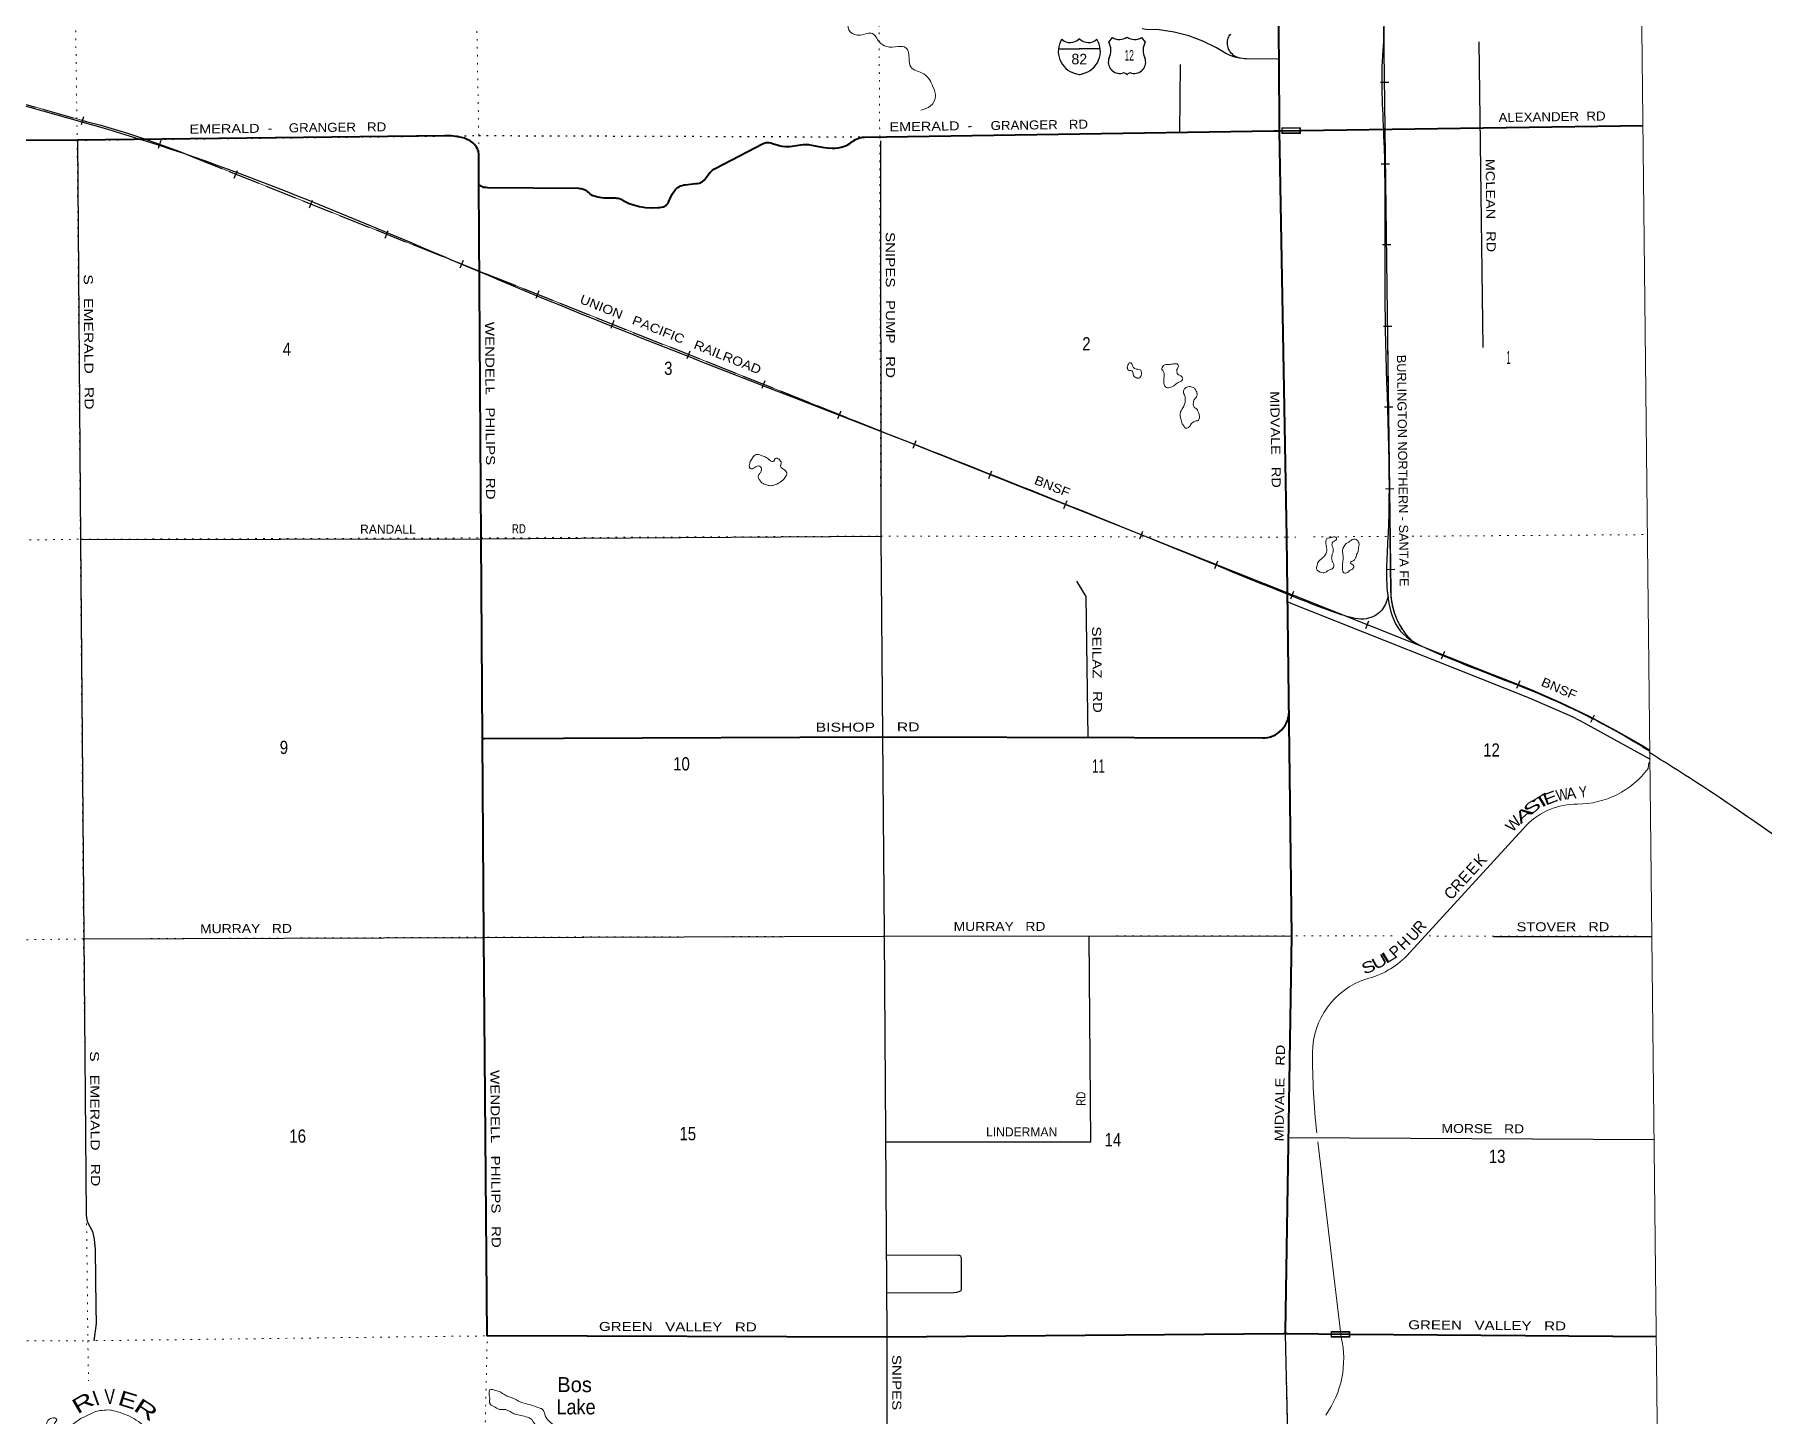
# Model space of a CAD drawing. Header units: feet. Extents: x -2 to 285336, y -549186 to -364975.
# Drawn here: x 232087 to 255052, y -454369 to -436018 of the extents above; entities that cross this region are included whole.
import ezdxf
from ezdxf.enums import TextEntityAlignment as Align

# ---------------------------------------------------------------- set-up
doc = ezdxf.new("R2010")
doc.units = ezdxf.units.FT
doc.header["$LTSCALE"] = 70
doc.linetypes.add('DOTTED', pattern=[1.5, 0.3, -1.2])
doc.linetypes.add('LONG_DASHED', pattern=[7.5, 6, -1.5])
for name, color, linetype, lineweight in [('15', 7, 'Continuous', 25), ('16', 7, 'Continuous', 25), ('19', 7, 'Continuous', 25), ('26', 7, 'Continuous', 40), ('27', 7, 'Continuous', 13), ('29', 7, 'Continuous', 25), ('34', 7, 'Continuous', 25), ('39', 7, 'Continuous', 13), ('4', 7, 'Continuous', 13), ('41', 7, 'Continuous', 13), ('6', 7, 'DOTTED', 25), ('61', 7, 'Continuous', 13), ('63', 7, 'Continuous', 25), ('7', 7, 'DOTTED', 13)]:
    doc.layers.add(name, color=color, linetype=linetype, lineweight=lineweight)
doc.layers.add('30', color=7, linetype='Continuous')

msp = doc.modelspace()

# ---------------------------------------------------------------- linework, layer by layer
at = {"layer": '15'}
for p, q in [((245961.76, -436074.07), (245964.66, -436071.16)), ((245967.83, -436073.54), (245964.4, -436071.16)), ((245689.05, -436205.54), (245965.46, -436205.54)), ((245965.46, -436551.12), (245901.57, -436533.16)), ((245964.93, -436551.38), (246028.56, -436532.64))]:
    msp.add_line(p, q, dxfattribs=at)
msp.add_lwpolyline([(246240.82, -436205.54), (245964.93, -436205.54), (245965.46, -436205.54)], dxfattribs=at)
for centre, radius, start, end in [((245991.68, -436240.64), 306.13, 148.44434, 254.43375), ((245843.08, -435958.04), 165.66, 227.34235, 315.81173), ((246086.77, -435958.04), 165.66, 224.18821, 312.69405), ((245938.17, -436240.64), 306.13, 283.08085, 31.6249)]:
    msp.add_arc(centre, radius, start, end, dxfattribs=at)
at = {"layer": '16'}
for p, q in [((246354.96, -436117.63), (246406.27, -436058.87)), ((246598.03, -436052.9), (246597.75, -436053.1)), ((246790.12, -436058.78), (246841.51, -436117.63))]:
    msp.add_line(p, q, dxfattribs=at)
for centre, radius, start, end in [((246497.35, -435901.21), 182.07, 239.97227, 303.45418), ((246699.13, -435901.71), 181.52, 236.33975, 300.08743), ((246699.12, -435901.21), 182.07, 236.54582, 236.59441), ((246501.17, -436383.16), 151.42, 159.09177, 283.81923), ((246161.98, -436228.26), 222.05, 332.97043, 29.75871), ((246695.29, -436383.16), 151.42, 256.18077, 20.90823), ((247034.48, -436228.26), 222.05, 150.24129, 207.02957)]:
    msp.add_arc(centre, radius, start, end, dxfattribs=at)
for centre, major_axis, start_param, end_param in [((246556.51, -436581.98), (-19.56, 51.67), 4.95877769, 6.28318531), ((246639.96, -436581.98), (19.56, 51.67), 0, 1.32637542)]:
    msp.add_ellipse(centre, major_axis=major_axis, ratio=0.929097, start_param=start_param, end_param=end_param, dxfattribs=at)
at = {"layer": '19'}
for points in [[(248102.47, -436332.74), (248093.98, -436331.69), (248030.73, -436317.01), (247969.36, -436295.81), (247910.54, -436268.31), (247854.92, -436234.81), (247785.87, -436194.11), (247605.76, -436105.05), (247417.34, -436035.29), (247222.66, -435985.62), (247023.85, -435956.57), (246848.09, -435949.47), (246798.09, -435942.89)], [(248102.47, -436332.74), (248090.75, -436329.53), (248070.22, -436323.71), (248050.41, -436315.78), (248031.54, -436305.82), (248013.81, -436293.94), (247997.42, -436280.28), (247982.55, -436264.97), (247969.36, -436248.19), (247957.99, -436230.13), (247948.58, -436210.98), (247941.22, -436190.95), (247935.99, -436170.26), (247932.96, -436149.14), (247932.15, -436127.81), (247933.57, -436106.52), (247937.21, -436085.49), (247943.03, -436064.96), (247949.12, -436050.33), (247956.7, -436036.41), (247965.69, -436023.36), (247976, -436011.33)], [(248619.07, -436347.19), (248596.54, -436346.87), (248180.45, -436340.84), (248158.42, -436339.67), (248102.47, -436332.74)]]:
    msp.add_lwpolyline(points, dxfattribs=at)
at = {"layer": '26'}
for p, q in [((248905.96, -437293.84), (253453.1, -437224.29)), ((237989.72, -438010.74), (237989.11, -438010.22)), ((253630.26, -453322.31), (249560.16, -453291.25))]:
    msp.add_line(p, q, dxfattribs=at)
for points in [[(248619.07, -436347.19), (248617.08, -436076.12), (248613.44, -435772.75)], [(248626.11, -437298.13), (248626.03, -437293.64), (248619.07, -436347.19)], [(237989.72, -438010.74), (237987.24, -437612.8), (237986.33, -437601.01), (237982.77, -437578.38), (237976.86, -437556.26), (237968.67, -437534.87), (237958.3, -437514.45), (237945.84, -437495.23), (237931.44, -437477.42), (237915.26, -437461.21), (237906.67, -437454.5), (237872.09, -437431.03), (237835.24, -437411.29), (237796.54, -437395.52), (237756.4, -437383.88), (237710.06, -437374.88), (237622.78, -437365.14), (237534.96, -437364.57), (232653.11, -437421.34), (227326.42, -437424.33)], [(237989.72, -438010.74), (237998.27, -438018.01), (238010.39, -438026.47), (238023.33, -438033.62), (238036.94, -438039.38), (238051.08, -438043.69), (238055.32, -438044.51), (238080.4, -438047.77), (238105.32, -438048.04), (239311.06, -438061.25), (239328.49, -438061.88), (239345.75, -438064.33), (239362.67, -438068.58), (239379.05, -438074.57), (239394.71, -438082.24), (239409.48, -438091.5), (239421.2, -438100.54), (239456.19, -438129.2), (239466.14, -438137.78), (239476.94, -438145.28), (239488.46, -438151.61), (239500.58, -438156.7), (239505.72, -438158.42), (239567.78, -438172.83), (239592.93, -438178.67), (239617.78, -438182.8), (239623.65, -438183.78), (239648.46, -438185.65), (239673.65, -438186.24), (239799.2, -438189.21), (239819.22, -438190.13), (239839.03, -438193.15), (239858.41, -438198.22), (239877.17, -438205.29), (239895.07, -438214.28), (239907, -438221.66), (239987, -438261.26), (240041.12, -438282.45), (240120.99, -438304.16), (240202.7, -438317.4), (240285.34, -438322.03), (240368.01, -438317.99), (240391.69, -438314.84), (240416.59, -438311.53), (240441.69, -438305.71), (240449.66, -438302.71), (240460.18, -438297.42), (240470.08, -438291.06), (240479.27, -438283.71), (240487.64, -438275.43), (240495.09, -438266.33), (240501.56, -438256.49), (240506.96, -438246.04), (240524.61, -438204.31), (240558.12, -438140.79), (240598.09, -438081.13), (240613.69, -438065.53), (240630.83, -438051.65), (240649.33, -438039.64), (240668.98, -438029.62), (240689.57, -438021.72), (240710.88, -438016.01), (240727.3, -438013.2), (240864.31, -437998.92), (240889.53, -437996.29), (240914.31, -437992.59), (240919.92, -437991.33), (240933.56, -437986.7), (240946.65, -437980.67), (240956.15, -437975.01), (240981.11, -437954.95), (241000.2, -437929.9), (241058.88, -437852.88), (241064.02, -437846.49), (241077.78, -437831.74), (241093.02, -437818.51), (241109.55, -437806.94), (241127.2, -437797.17), (241763.8, -437467.7), (241777.03, -437461.84), (241790.8, -437457.39), (241804.96, -437454.41), (241819.35, -437452.93), (241833.82, -437452.96), (241841.15, -437453.74), (241866.26, -437458.64), (241891.15, -437465.86), (241964.82, -437487.21), (241990.04, -437494.52), (242014.82, -437500.6)], [(242014.82, -437500.6), (242020.67, -437502.04), (242052.14, -437506.36), (242083.9, -437507.35), (242115.58, -437505.03), (242118.54, -437504.64), (242266.99, -437482.48), (242299.97, -437478.16), (242333.21, -437477.31), (242366.37, -437479.94), (242386.45, -437483.25), (242548.5, -437513.6), (242615.83, -437524.7), (242683.95, -437528.71), (242720.47, -437527.92), (242762.33, -437523.77), (242803.53, -437515.28), (242843.61, -437502.53), (242882.14, -437485.65), (242918.69, -437464.85), (242952.87, -437440.33), (242961.07, -437433.6), (242969.18, -437427.47), (242990.35, -437413.81), (243012.84, -437402.43), (243036.38, -437393.46), (243060.74, -437387.01), (243085.63, -437383.14), (243110.8, -437381.89), (248550.27, -437299.28), (248626.11, -437298.13)], [(248626.11, -437298.13), (248627.25, -437298.11), (248905.96, -437293.84)], [(248703.03, -453284.36), (248704.48, -453259.35), (248788.69, -447993.95), (248721.18, -442701.54), (248669.1, -439741.41), (248626.11, -437298.13)], [(238038, -445370.79), (238019.07, -442720.96), (237989.72, -438010.74)], [(238038, -445370.79), (238063.37, -445370.69), (243300.01, -445350.39), (248396.54, -445365.29), (248432.69, -445364.04), (248468.52, -445359.02), (248503.62, -445350.29), (248537.62, -445337.93), (248570.14, -445322.09), (248600.83, -445302.93), (248629.34, -445280.68), (248655.38, -445255.56), (248678.64, -445227.86), (248698.89, -445197.88), (248715.88, -445165.95), (248729.45, -445132.41), (248739.44, -445097.64), (248745.74, -445062.02), (248747.74, -445039.94)], [(248703.03, -453284.36), (248679.08, -453284.56), (243409.62, -453328.5), (238100.01, -453311.38), (238056.87, -448013.09), (238038, -445370.79)], [(249560.16, -453291.25), (248729.08, -453284.57), (248703.03, -453284.36)]]:
    msp.add_lwpolyline(points, dxfattribs=at)
at = {"layer": '29'}
for p, q in [((251270.23, -436112.38), (251323.5, -440175.4)), ((247300.78, -437318.26), (247310.83, -436414.59)), ((251468.75, -448005.96), (253571.7, -448001.93)), ((248745.84, -450673.51), (253601.4, -450699.48))]:
    msp.add_line(p, q, dxfattribs=at)
for points in [[(232656.08, -437421.31), (232696.96, -442722.7), (232740.1, -447995.24), (232770.31, -451708.37), (232785.51, -451791.18), (232857.83, -451923.65), (232880.88, -452027.44), (232893.43, -452165.2), (232902.33, -452930.39), (232903.58, -453145.09), (232872.82, -453375.17)], [(243322.69, -437430.89), (243328.74, -442682.38), (243374.17, -447983.32), (243408.24, -453307.04), (243412.76, -456013.76), (248752.11, -455978.72), (253659.75, -456001.96)], [(232697, -442727.24), (238011.63, -442718.68), (243328.74, -442681.84)], [(246083.72, -445358.53), (246057.9, -443486.88), (245930.38, -443281.83)], [(248732.09, -443557.07), (251941.04, -444830.1), (252522.31, -445084.53), (252672.18, -445164.04), (253545.8, -445647.82)], [(232740.43, -448036.13), (238056.53, -448016.28), (243378.71, -448001.49), (248788.71, -447995.83)], [(243396.86, -450731.24), (246119.29, -450730.94), (246095.06, -447998.65)], [(243401.48, -452237.71), (244354.89, -452232.14), (244384.57, -452247.3), (244393.28, -452281.87), (244395.92, -452694.82), (244389.11, -452710.72), (244364.14, -452726.62), (244334.62, -452735.71), (244300.04, -452739.96), (243404.76, -452742.59)], [(248778.02, -456461.77), (248764.35, -456012.61), (248703.03, -453284.36)]]:
    msp.add_lwpolyline(points, dxfattribs=at)
at = {"layer": '34', "lineweight": 13}
for p, q in [((229164.28, -436153.71), (232772.36, -437173.89)), ((229164.28, -436153.71), (232772.36, -437173.89)), ((234185.55, -437644.08), (251399.41, -444503.18)), ((234185.55, -437644.08), (251399.41, -444503.18))]:
    msp.add_line(p, q, dxfattribs=at)
at = {"layer": '34'}
for p, q in [((250075.51, -436654.2), (249964.91, -436655.6)), ((250086.7, -437739.93), (249976.1, -437741.34)), ((250102.94, -438812.02), (249992.34, -438813.43)), ((250114.13, -439897.76), (250003.53, -439899.16)), ((250130.37, -440969.85), (250019.77, -440971.25)), ((243721.15, -441442.5), (248808.36, -443469.57)), ((243755.88, -441515.1), (243796.82, -441412.35)), ((244763.58, -441919.44), (244804.52, -441816.69)), ((250141.57, -442055.58), (250030.96, -442056.99)), ((245760.59, -442313.91), (245801.53, -442211.15)), ((246768.29, -442718.25), (246809.23, -442615.49)), ((247765.3, -443112.71), (247806.25, -443009.96)), ((250157.81, -443127.67), (250047.21, -443129.08)), ((248773, -443517.05), (248813.95, -443414.3)), ((249770.02, -443911.52), (249810.96, -443808.76)), ((250777.72, -444315.86), (250818.66, -444213.1)), ((251776.47, -444703.94), (251818.69, -444601.71)), ((252758.87, -445154.2), (252809.74, -445055.98))]:
    msp.add_line(p, q, dxfattribs=at)
at = {"layer": '34', "lineweight": 13}
msp.add_lwpolyline([(249930.4, -429654.37), (250005.46, -435558.44), (250014.06, -436234.68), (250058.31, -439715.64), (250105.35, -443415.41)], dxfattribs=at)
msp.add_lwpolyline([(249930.4, -429654.37), (250005.46, -435558.44), (250014.06, -436234.68), (250058.31, -439715.64), (250105.35, -443415.41)], dxfattribs=at)
at = {"layer": '34'}
for points in [[(250430.81, -444120.18), (250420.41, -444111.03), (250408.21, -444100.14), (250396.19, -444088.86), (250384.45, -444077.49), (250372.91, -444065.93), (250361.45, -444054.09), (250350.36, -444042.06), (250339.38, -444029.92), (250328.67, -444017.52), (250318.06, -444004.91), (250307.81, -443992.22), (250297.75, -443979.24), (250287.88, -443966.17), (250278.2, -443952.9), (250268.89, -443939.45), (250259.68, -443925.8), (250250.74, -443912.07), (250242.09, -443898.13), (250233.71, -443884.1), (250225.53, -443869.89), (250217.53, -443855.58), (250209.9, -443841.08), (250202.46, -443826.48), (250195.3, -443811.7), (250188.33, -443796.81), (250181.74, -443781.83), (250175.33, -443766.76), (250169.19, -443751.59), (250163.34, -443736.23), (250157.78, -443720.86), (250152.4, -443705.31), (250147.4, -443689.75), (250142.58, -443674.02), (250138.13, -443658.27), (250133.88, -443642.43), (250129.92, -443626.58), (250126.22, -443610.54), (250122.91, -443594.5), (250119.77, -443578.47), (250116.92, -443562.25), (250114.36, -443546.11), (250112.07, -443529.87), (250110.16, -443513.54), (250108.44, -443497.3), (250107, -443480.97), (250105.94, -443464.54), (250105.06, -443448.2), (250104.47, -443431.86), (250104.25, -443415.43), (250057.21, -439715.66), (250012.96, -436234.7), (250008.9, -435915.71)], [(248808.36, -443469.57), (251399.8, -444502.16), (251594.1, -444573.4), (251785.7, -444648.68), (251976.09, -444727.31), (252166.79, -444808.57), (252354.79, -444893.88), (252540.46, -444982.11), (252726.45, -445072.99), (252909.73, -445167.91), (253090.69, -445265.76), (253271.55, -445367.36), (253448.99, -445471.49), (253544.14, -445529.75)]]:
    msp.add_lwpolyline(points, dxfattribs=at)
at = {"layer": '34', "lineweight": 13}
for centre, radius, start, end in [((230153.07, -447405.16), 10561.24, 67.55361, 75.64024), ((230153.07, -447405.16), 10561.24, 67.55361, 75.64024), ((251043.54, -443408.21), 938.22, 180.43929, 229.28461), ((251043.54, -443408.21), 938.22, 180.43929, 229.28461), ((247392.39, -455628.71), 11825.13, 58.69494, 70.19277), ((247392.39, -455628.71), 11825.13, 58.69494, 70.19277)]:
    msp.add_arc(centre, radius, start, end, dxfattribs=at)
at = {"layer": '34'}
for points in [[(250068.21, -443487.57), (249977.5, -443672.86), (249779.53, -443780.59), (249483.08, -443739.09), (248900.45, -443524.65), (247156.92, -442816.5), (243671.48, -441424.31), (238565.58, -439409.91), (233747.07, -437493.57), (228242.54, -435879.4), (226638.04, -435261.44), (224052.35, -434211.95), (222040.75, -432971.27), (221731.64, -432835.02)], [(248797.01, -435428.99), (249476.93, -435429.72), (249794.72, -435514.03), (249972.24, -435740.89), (249995.87, -436228.42), (250006.88, -437365.44), (250028.92, -439942.21), (250062.39, -442715.57), (250067.84, -443515.63), (250226.67, -443940.73), (250628.38, -444198.54), (252054.79, -444772.32), (253292.09, -445387.77), (253534.79, -445537.27)], [(269458.7, -453020.31), (269144.67, -453041.54), (267996.7, -453086.25), (266684.49, -452980.61), (265052.77, -452650.42), (263302.95, -452012.85), (261867.64, -451202.79), (259692.22, -449716.22), (257610.08, -448318.74), (255824.86, -447104), (254391.1, -446105.41), (253534.29, -445556.77)], [(269458.7, -453020.31), (269144.67, -453041.54), (267996.7, -453086.25), (266684.49, -452980.61), (265052.77, -452650.42), (263302.95, -452012.85), (261867.64, -451202.79), (259692.22, -449716.22), (257610.08, -448318.74), (255824.86, -447104), (254391.1, -446105.41), (253534.29, -445556.77)]]:
    msp.add_spline(points, degree=3, dxfattribs=at)
at = {"layer": '39'}
for p, q in [((253518.88, -445771.67), (253529.87, -445691.19)), ((250315.67, -448261.55), (251905.4, -446523.83)), ((249132.93, -450732.32), (249444.45, -453329.63))]:
    msp.add_line(p, q, dxfattribs=at)
for centre, radius, start, end in [((252583.52, -445080.03), 1163.3, 269.86873, 323.51957), ((252577.35, -447188.41), 945.09, 89.78804, 135.31611), ((249487.2, -447435.54), 1169.89, 284.10245, 315.08551), ((250102.87, -449557.26), 1040.98, 108.51815, 179.38173), ((259013.22, -449548.1), 9951.27, 179.98804, 186.13529)]:
    msp.add_arc(centre, radius, start, end, dxfattribs=at)
msp.add_ellipse((248182.72, -453616.82), major_axis=(279.31, 1263.62), ratio=0.999887, start_param=4.31286299, end_param=5.15368598, dxfattribs=at)
for points in [[(242989.84, -435686.44), (242946.38, -435734.24), (242890.07, -435859.62), (242921.9, -435979.77), (243056.87, -436024.16), (243216.95, -436003.9), (243306.76, -436113.22), (243405.94, -436178.2), (243558.3, -436178.14), (243660.76, -436192.83), (243702.87, -436330.94), (243724.62, -436447.21), (243900.41, -436541.29), (244021.16, -436710.49), (244053.21, -436846.72), (243988.8, -436966.17), (243857.61, -437024.33)], [(246602.13, -440443.4), (246603.09, -440451.29), (246608.59, -440465.32), (246620.99, -440483.11), (246639.03, -440482.74), (246675.55, -440504.04), (246680.17, -440534.02), (246721.19, -440579.3), (246733.85, -440583.56), (246743.35, -440584.85), (246780.98, -440561.98), (246787.64, -440495.65), (246781.3, -440479.74), (246698.61, -440455.41), (246686.34, -440443.62), (246680.16, -440435.73), (246663.27, -440393.97), (246636.9, -440378.47), (246611.46, -440409.1), (246602.13, -440443.4)], [(247154.6, -440401.66), (247084.75, -440417.18), (247067.21, -440441.61), (247061.72, -440467.81), (247074.03, -440481.59), (247089.7, -440561.5), (247098.17, -440681.68), (247108.52, -440697.51), (247136.86, -440710.95), (247192.77, -440699.75), (247230.43, -440678.89), (247277.79, -440641.78), (247319.5, -440622.85), (247333.73, -440602.52), (247337, -440596.4), (247326.32, -440564.53), (247269.43, -440527.62), (247263.14, -440513.71), (247262.97, -440505.69), (247258.48, -440481.72), (247279.58, -440435.13), (247264.73, -440395.33), (247236.59, -440391.91), (247164.62, -440401.45), (247154.6, -440401.66)], [(247369.82, -440716.83), (247363.63, -440722.22), (247348.46, -440764.66), (247365.59, -440818.46), (247371.04, -440888.56), (247369.41, -440906.64), (247325.24, -441001.85), (247309.82, -441032.26), (247304.75, -441078.51), (247313.67, -441122.45), (247333.1, -441190.24), (247357.96, -441229.84), (247372.36, -441247.59), (247416.28, -441238.64), (247451.41, -441191.76), (247461.22, -441181.53), (247502.78, -441154.57), (247544.69, -441145.67), (247554.46, -441133.43), (247550.74, -441049.26), (247535.97, -441013.45), (247527.6, -440995.58), (247507.31, -440983.98), (247482.56, -440950.4), (247479.7, -440908.33), (247498.71, -440857.78), (247522.26, -440833.22), (247527.17, -440778.95), (247506.19, -440733.26), (247477.61, -440707.78), (247451.39, -440700.31), (247445.33, -440698.43), (247393.28, -440701.54), (247369.82, -440716.83)], [(241846.71, -441669.12), (241792.93, -441630.07), (241738.42, -441611.17), (241672, -441598.53), (241634.59, -441631.41), (241586.17, -441714.67), (241580.9, -441750.89), (241585.36, -441772.86), (241605.73, -441788.48), (241669.32, -441761.06), (241699.17, -441750.4), (241729.47, -441761.8), (241740.68, -441819.73), (241729.08, -441840.04), (241703.72, -441874.67), (241706.66, -441920.75), (241733.49, -441958.3), (241737.62, -441964.23), (241796.44, -441997.08), (241844.86, -442012.11), (241904.89, -442006.83), (241960.59, -441985.6), (241990.28, -441966.91), (242059.1, -441901.27), (242077.96, -441842.7), (242034.85, -441793.46), (241998.12, -441762.14), (242005.06, -441709.84), (241996.56, -441685.95), (241951.69, -441648.78), (241923.72, -441653.39), (241914.15, -441675.66), (241912.31, -441683.72), (241898.45, -441692.04), (241851.95, -441672.95), (241846.71, -441669.12)], [(249299.1, -442705.85), (249269.09, -442708.49), (249253.22, -442716.84), (249239.89, -442751.22), (249252.17, -442861.29), (249248.86, -442895.46), (249192.34, -442974.88), (249135.33, -443030.24), (249120.41, -443084.71), (249115.09, -443118.92), (249188.26, -443167.54), (249238.27, -443162.47), (249269.88, -443139.74), (249305.7, -443126.95), (249333.43, -443110.31), (249344.47, -443061.94), (249329.71, -443026.14), (249325.54, -443018.21), (249316.66, -442976.27), (249325.61, -442923.93), (249336.86, -442885.58), (249325.45, -442817.62), (249320.99, -442795.65), (249338.21, -442755.17), (249379.76, -442728.21), (249379.27, -442704.16), (249359.02, -442694.55), (249299.1, -442705.85)], [(249511.16, -442781.54), (249460.9, -442872.86), (249465.88, -442920.9), (249462.54, -443051.36), (249466.59, -443151.56), (249470.85, -443163.51), (249491.17, -443177.12), (249513.13, -443172.65), (249564.53, -443137.46), (249604.08, -443110.56), (249609.56, -443084.36), (249578.85, -443052.91), (249564.57, -443041.18), (249568.34, -443029.07), (249613.94, -443004.03), (249635.32, -442971.49), (249639.21, -442965.39), (249652.25, -442916.97), (249665.99, -442902.64), (249669.3, -442868.48), (249681.93, -442800), (249671.06, -442758.12), (249652.57, -442736.43), (249606.2, -442723.37), (249574.46, -442740.09), (249511.16, -442781.54)], [(238131.75, -454027.35), (238124.93, -454085.65), (238132.38, -454155.7), (238128.95, -454183.86), (238139.62, -454215.72), (238204.69, -454260.48), (238285.5, -454290.86), (238313.51, -454288.26), (238432.67, -454331.88), (238459.01, -454345.36), (238567.83, -454373.15), (238654.56, -454399.39), (238664.99, -454403.27), (238691.16, -454424.7), (238765.64, -454537.46), (238769.77, -454543.38), (238864.32, -454657.72), (238921.95, -454730.71), (238960.55, -454755.97), (239054.49, -454840.23), (239087.66, -454893.68), (239130.71, -454940.92), (239140.99, -454952.73), (239163.19, -454960.29), (239203.23, -454957.44), (239216.59, -454925.07), (239212.94, -454844.91), (239200.02, -454801.05), (239182.42, -454725.21), (239155.23, -454669.62), (239149.06, -454661.73), (239122.06, -454616.16), (239081.08, -454572.91), (239076.75, -454556.96), (239068.48, -454545.09), (238973.07, -454486.94), (238936.4, -454457.62), (238874.68, -454380.7), (238828.59, -454283.39), (238790.18, -454268.17), (238665.01, -454224.67), (238544.05, -454191.13), (238432.66, -454135.31), (238378.18, -454118.42), (238321.42, -454087.52), (238304.27, -454078.63), (238278.76, -454060.34), (238208.1, -454035.76), (238157.72, -454022.78), (238133.76, -454027.3)], [(233788.88, -456618.68), (233754.41, -456404.5), (233733.34, -456354.8), (233704.42, -456215.01), (233659.46, -456075.56), (233622.16, -456016.17), (233551.24, -455881.28), (233460.89, -455776.89), (233416.07, -455741.74), (233391.45, -455723.85), (233371.25, -455706.59), (233334.6, -455679.28), (233200.63, -455597.88), (233176.25, -455582.34), (233079.42, -455552.3), (233069.32, -455548.5), (232954.49, -455520.85), (232831.44, -455483.35), (232768.92, -455464.6), (232704.8, -455465.97), (232678.54, -455456.5), (232639.98, -455447.31), (232579.78, -455430.5), (232526.91, -455393.51), (232512.84, -455391.8), (232475.95, -455352.47), (232467.48, -455330.58), (232411.24, -455227.48), (232385.14, -455127.74), (232364.55, -455003.83), (232368.18, -454887.41), (232367.85, -454871.38), (232376.63, -454811.02), (232391.87, -454772.59), (232389.21, -454740.55), (232376.78, -454720.76), (232335.23, -454649.43), (232281.77, -454584.37), (232256.9, -454544.78), (232247.61, -454482.8), (232255, -454452.55), (232264.65, -454434.3), (232314.18, -454405.17), (232366.27, -454404.06), (232380.66, -454421.81), (232379.03, -454439.9), (232361.4, -454460.33), (232340.44, -454512.93), (232338.56, -454518.98), (232335.5, -454565.18), (232386.82, -454624.26), (232427.93, -454673.54), (232461.95, -454670.81), (232485.54, -454648.24), (232502.79, -454609.78), (232628.03, -454460.7), (232750.78, -454385.89), (232860, -454335.44), (232901.7, -454316.51), (232975.59, -454302.9), (232985.61, -454302.7), (233093.72, -454296.4), (233121.9, -454301.82), (233255.06, -454343.12), (233380.39, -454394.62), (233494.21, -454470.45), (233547.08, -454507.43), (233604.79, -454584.44), (233645.54, -454713.95), (233657.98, -454733.75), (233745.82, -454814.12), (233784.92, -454863.43), (233838.04, -454912.46), (233969.97, -454991.9), (234104.07, -455079.32), (234112.17, -455083.16), (234236.41, -455178.81), (234340.09, -455248.82), (234362.62, -455272.41), (234448.29, -455344.82), (234512.05, -455423.69), (234632.95, -455551.51), (234698.67, -455628.34), (234721.78, -455680), (234746.65, -455719.59), (234776.63, -455813.23), (234779.62, -455861.3), (234787, -456025.62), (234781.78, -456063.84), (234780.15, -456180.21), (234790.95, -456218.09), (234795.12, -456226.02), (234820.61, -456295.68), (234822.13, -456369.86), (234832.88, -456405.74), (234841.98, -456555.98), (234841.27, -456608.05)]]:
    msp.add_spline(points, degree=3, dxfattribs=at)
at = {"layer": '4'}
msp.add_lwpolyline([(0, -366365.25), (31582.88, -366343.53), (63165.7, -366278.36), (94748.41, -366169.75), (126330.93, -366017.71), (157911.89, -365844.7), (189495.2, -365583.27), (221076.83, -365300.9), (252658.04, -364975.08), (254669.81, -547785.08), (222837.13, -548113.49), (191004.05, -548398.11), (159170.58, -548638.96), (127336.83, -548836), (95502.83, -548989.27), (63668.65, -549098.74), (31834.35, -549164.42), (0, -549186.32)], close=True, dxfattribs=at)
at = {"layer": '6'}
for p, q in [((250972.01, -437262.1), (253453.1, -437224.21)), ((248903.85, -437293.62), (249958.33, -437277.55))]:
    msp.add_line(p, q, dxfattribs=at)
msp.add_lwpolyline([(222184.87, -437397.71), (227326.42, -437424.33), (232653.11, -437421.34), (237987.31, -437359.64), (243313.4, -437378.81), (248651.27, -437297.47)], dxfattribs=at)
at = {"layer": '61'}
for p, q in [((248652.74, -437259.01), (248902.72, -437255.78)), ((248902.72, -437255.78), (248903.69, -437330.77)), ((249308.22, -453327.27), (249308.66, -453252.27)), ((249558.21, -453328.75), (249308.22, -453327.27)), ((249308.66, -453252.27), (249558.65, -453253.75)), ((249558.65, -453253.75), (249558.21, -453328.75))]:
    msp.add_line(p, q, dxfattribs=at)
msp.add_lwpolyline([(248903.69, -437330.77), (248653.71, -437334), (248652.74, -437259.01)], dxfattribs=at)
for points in [[(248661.6, -437325.9), (248660.83, -437266.9), (248894.82, -437263.87), (248895.59, -437322.87)], [(249316.26, -453319.32), (249316.6, -453260.31), (249550.6, -453261.69), (249550.26, -453320.7)]]:
    msp.add_lwpolyline(points, close=True, dxfattribs=at)
at = {"layer": '63'}
for p, q in [((232710.74, -437214.78), (232740.83, -437108.34)), ((233732.22, -437526.35), (233769.72, -437422.29)), ((234740.01, -437925.41), (234780.96, -437822.66)), ((235737.03, -438319.88), (235777.97, -438217.13)), ((236744.73, -438724.22), (236785.67, -438621.47)), ((237741.74, -439118.68), (237782.68, -439015.93)), ((238749.44, -439523.02), (238790.38, -439420.27)), ((239746.45, -439917.49), (239787.4, -439814.74)), ((240754.15, -440321.83), (240795.09, -440219.08)), ((241751.17, -440716.29), (241792.11, -440613.54)), ((242758.86, -441120.64), (242799.81, -441017.88))]:
    msp.add_line(p, q, dxfattribs=at)
at = {"layer": '63', "linetype": 'LONG_DASHED'}
msp.add_lwpolyline([(229164.58, -436152.66), (232772.63, -437172.83), (232787.95, -437176.38), (232966.12, -437223.7), (233143.65, -437275.32), (233319.38, -437328.49), (233494.89, -437385), (233669.76, -437445.82), (233842.85, -437508.17), (234014.73, -437573.47), (234185.96, -437643.06), (243704.35, -441435.8)], dxfattribs=at)
at = {"layer": '7'}
for p, q in [((249077.6, -442694.11), (250158.65, -442686.39)), ((250387.56, -442684.75), (253512.95, -442662.7)), ((253571.7, -448001.93), (250547.37, -447997.02)), ((249560.16, -453291.25), (253630.26, -453322.31)), ((232809.91, -454350.87), (232809.91, -454353.17))]:
    msp.add_line(p, q, dxfattribs=at)
for points in [[(232393.17, -414023.93), (232358.68, -416231.82), (232473.21, -421517.07), (232561.28, -426851.08), (232581.43, -432185.25), (232653.1, -437419.21), (232653.15, -437421.78), (232737.72, -448037.57), (232795.03, -453376.12), (232803.3, -453910.01)], [(238056.73, -455297.07), (238098.95, -453312.44), (238055.81, -448013.09), (238019.07, -442720.96), (237987.3, -437358.57), (237896.84, -432151.23), (237873.88, -426855.29), (237872.61, -421432.76), (237830.83, -416197.04), (237829.09, -415946.06)], [(243282.26, -432107.62), (243313.4, -437377.76), (243327.73, -442681.85), (243373.96, -448001.54), (243408.56, -453327.45), (243409.54, -456519.08)], [(248778.02, -456461.77), (248704.08, -453284.35), (248787.43, -448005.69), (248721.18, -442701.54), (248625.56, -437367.47), (248617.28, -435941.6)], [(230445.07, -442754.71), (232709.18, -442724.17), (238019, -442707.16), (243328.8, -442682.91), (248720.46, -442696.66), (248840.49, -442695.8)], [(250121, -447996.27), (248788.69, -447993.95), (243373.96, -448001.54), (238056.87, -448013.09), (232737.71, -448036.52), (230290.4, -448068.5)], [(229673.21, -453387.77), (232795.03, -453376.12), (238100.01, -453311.38), (243409.62, -453328.5), (248703.03, -453284.36), (249305.55, -453289.2)]]:
    msp.add_lwpolyline(points, dxfattribs=at)

# ---------------------------------------------------------------- texts
at = {"layer": '15'}
msp.add_text('82', height=140, dxfattribs=at).set_placement((245964.57, -436413.65), align=Align.CENTER)
at = {"layer": '16', "width": 0.6}
msp.add_text('12', height=140, dxfattribs=at).set_placement((246627.93, -436363.41), align=Align.CENTER)
at = {"layer": '27'}
for s, rotation, width, p in [('EMERALD  -', 0.666, 1.2, (234145.69, -437333.98)), ('GRANGER   RD', 0.666, 1.1, (235464.57, -437317.56)), ('EMERALD  -', 0.87, 1.2, (243443.27, -437304.2)), ('GRANGER   RD', 0.873, 1.1, (244786.96, -437287.45)), ('ALEXANDER  RD', 0.877, 1.1, (251534.44, -437180.59)), ('WENDELL   PHILIPS   RD', 270.339, 1.25, (238071.98, -439835.36)), ('MIDVALE   RD', 271.027, 1.2, (248499.64, -440758.63)), ('BISHOP     RD', 0.222, 1.3, (242463.41, -445283.78)), ('MIDVALE   RD', 89.084, 1.2, (248677.25, -450727.24)), ('WENDELL   PHILIPS   RD', 270.466, 1.25, (238141.1, -449778.79)), ('GREEN   VALLEY   RD', 359.815, 1.25, (239583.92, -453246.16)), ('GREEN   VALLEY   RD', 359.54, 1.25, (250333.58, -453223.36))]:
    msp.add_text(s, height=120, rotation=rotation, dxfattribs=dict(at, width=width)).set_placement(p)
for rotation, p in [(270.339, (238077.4, -440720.18)), (270.466, (238140.71, -450647.65))]:
    msp.add_text('-', height=120, rotation=rotation, dxfattribs=at).set_placement(p)
at = {"layer": '30'}
for s, rotation, width, p in [('MCLEAN   RD', 270.751, 1.2, (251360.65, -437669.45)), ('SNIPES   PUMP   RD', 270.066, 1.25, (243394.09, -438642.5)), ('S   EMERALD   RD', 270.442, 1.3, (232739.84, -439205.16)), ('RD', 0.397, 0.8, (238427.33, -442645.8)), ('SEILAZ   RD', 270.79, 1.25, (246133.4, -443884.96)), ('MURRAY   RD', 0.06, 1.15, (244294.89, -447930.53)), ('STOVER   RD', 0.11, 1.2, (251774.37, -447935.37)), ('MURRAY   RD', 0.214, 1.15, (234285.55, -447960.36)), ('S   EMERALD   RD', 270.466, 1.3, (232822.58, -449528.29)), ('RD', 90.508, 0.8, (246047.33, -450251.9)), ('MORSE   RD', 359.694, 1.15, (250775.93, -450614.37)), ('SNIPES   PUMP   RD', 270.096, 1.25, (243479.31, -453563.54))]:
    msp.add_text(s, height=120, rotation=rotation, dxfattribs=dict(at, width=width)).set_placement(p)
for s, rotation, p in [('RANDALL', 0.092, (236411.06, -442651.26)), ('LINDERMAN', 0.006, (244726.4, -450661.09))]:
    msp.add_text(s, height=120, rotation=rotation, dxfattribs=at).set_placement(p)
at = {"layer": '34'}
for s, rotation, width, p in [('BURLINGTON NORTHERN - SANTA FE', 270.728, 1.05, (250182.74, -440274.49)), ('BNSF', 338.274, 1.15, (245355.41, -441986.05)), ('BNSF', 336.92, 1.15, (252088.95, -444666.7))]:
    msp.add_text(s, height=120, rotation=rotation, dxfattribs=dict(at, width=width)).set_placement(p)
at = {"layer": '41'}
for s, height, rotation, width, p in [('S', 150, 36.232, 1.7, (252022.08, -446346.04)), ('T', 150, 31.828, 1.75, (252147.28, -446270.33)), ('E', 150, 20.852, 1.4, (252246.13, -446230.66)), ('W', 150, 12.529, 0.85, (252395.07, -446190.51)), ('A', 150, 7.478, 0.95, (252508.81, -446176.33)), ('Y', 150, 6.01, 0.8, (252663.84, -446155.71)), ('A', 150, 41.161, 1.8, (251917.45, -446437.55)), ('U', 150, 29.056, 1.35, (249987.11, -448404.58)), ('L', 150, 30.924, 1.6, (250113.12, -448326.04)), ('S', 150, 21.599, 1.35, (249832.7, -448478.96)), ('V', 200, 1.887, 0.8, (233090.18, -454217.57)), ('R', 200, 30.185, 1.45, (232778.97, -454286.09)), ('E', 200, 342.821, 1.35, (233296.35, -454257.43)), ('R', 200, 326.751, 1.55, (233513.11, -454375.81))]:
    msp.add_text(s, height=height, rotation=rotation, dxfattribs=dict(at, width=width)).set_placement(p, align=Align.CENTER)
for s, height, rotation, p in [('W', 150, 47.639, (251783.34, -446556.82)), ('E', 150, 47.639, (251141.06, -447263.71)), ('E', 150, 47.639, (251242.69, -447152.27)), ('K', 150, 47.639, (251344.31, -447040.83)), ('C', 150, 47.639, (250952.8, -447474.84)), ('R', 150, 47.639, (251043.58, -447370.62)), ('R', 150, 47.639, (250540.31, -447923.22)), ('H', 150, 44.278, (250326.75, -448146.48)), ('U', 150, 47.639, (250453.12, -448027.44)), ('P', 150, 41.759, (250211.85, -448256.95)), ('I', 200, 19.474, (232933.97, -454231.87))]:
    msp.add_text(s, height=height, rotation=rotation, dxfattribs=at).set_placement(p, align=Align.CENTER)
msp.add_text('Bos', height=200, dxfattribs=at).set_placement((239029.41, -454058.84))
at = {"layer": '41', "width": 0.9}
msp.add_text('Lake', height=200, dxfattribs=at).set_placement((239018.57, -454355.13))
at = {"layer": '63', "width": 1.15}
msp.add_text('UNION   PACIFIC   RAILROAD', height=120, rotation=338.274, dxfattribs=at).set_placement((239318.29, -439582.59))
at = {"layer": '7'}
for s, width, p in [('4', 0.85, (235382.45, -440286.33)), ('2', 0.85, (246003.27, -440214.38)), ('1', 0.4, (251639.68, -440396.99)), ('3', 0.85, (240449.87, -440540.29)), ('9', 0.85, (235343.67, -445578.81)), ('12', 0.85, (251328.74, -445612.76)), ('10', 0.85, (240568.91, -445796.97)), ('11', 0.65, (246133.46, -445826.85)), ('16', 0.85, (235470.74, -450743.92)), ('15', 0.85, (240652.6, -450711.64)), ('14', 0.85, (246299.95, -450792.38)), ('13', 0.85, (251403.88, -451013.48))]:
    msp.add_text(s, height=175.5, dxfattribs=dict(at, width=width)).set_placement(p)

doc.saveas('drawing.dxf')
